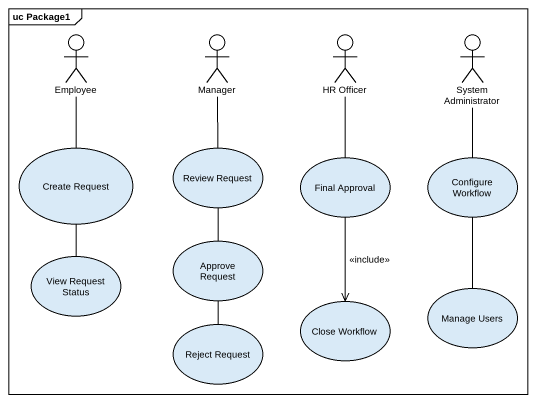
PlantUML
@startuml
mainframe uc Package1
actor Employee
actor Manager
actor "HR Officer" as HR_Officer
actor "System Administrator" as System_Administrator
usecase "Create Request" as Create_Request
usecase "Review Request" as Review_Request
usecase "Final Approval" as Final_Approval
usecase "Configure Workflow" as Configure_Workflow
usecase "Approve Request" as Approve_Request
usecase "View Request Status" as View_Request_Status
usecase "Manage Users" as Manage_Users
usecase "Reject Request" as Reject_Request
usecase "Close Workflow" as Close_Workflow
Employee -- Create_Request
Manager -- Review_Request
HR_Officer -- Final_Approval
System_Administrator -- Configure_Workflow
Create_Request -- View_Request_Status
Review_Request -- Approve_Request
Final_Approval ..> Close_Workflow : <<include>>
Final_Approval -- Close_Workflow
Configure_Workflow -- Manage_Users
Approve_Request -- Reject_Request
@enduml
